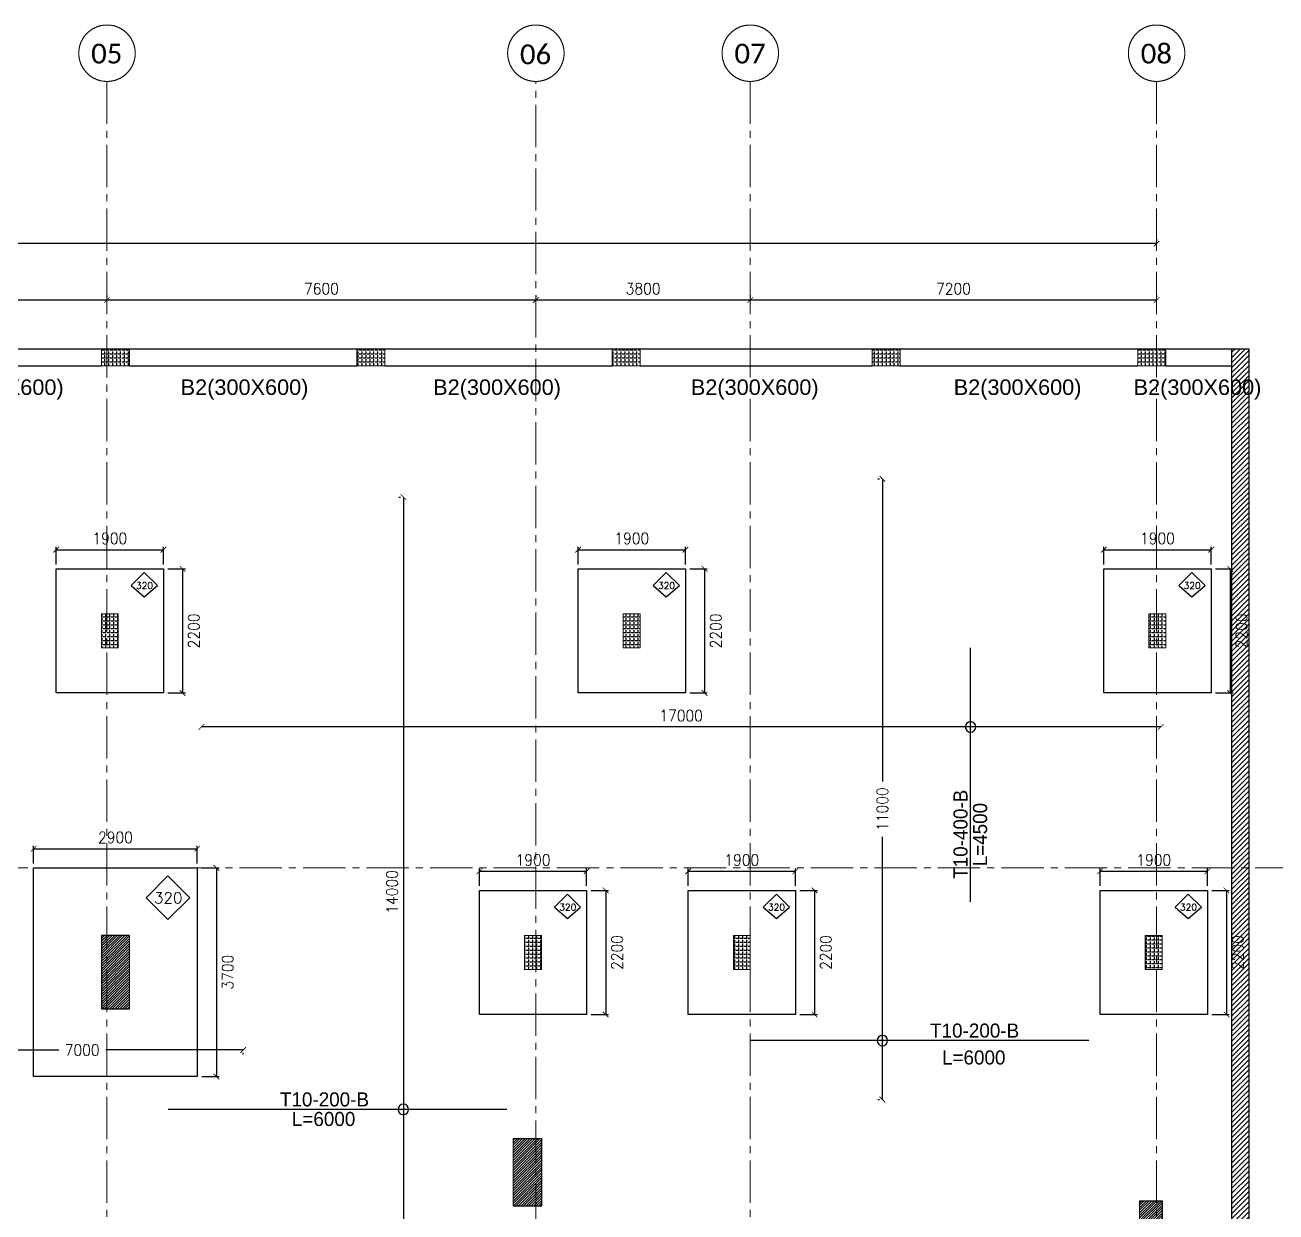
# Model space of a CAD drawing. Header units: millimetres. Extents: x -967280 to 3852, y 2833 to 1955156.
# Drawn here: x -614681 to -592513, y 507737 to 528777 of the extents above; entities that cross this region are included whole.
import ezdxf
from ezdxf.enums import TextEntityAlignment as Align

# ---------------------------------------------------------------- set-up
doc = ezdxf.new("R2010")
doc.units = ezdxf.units.MM
doc.header["$LTSCALE"] = 1000
doc.header["$PDMODE"] = 35
doc.header["$PDSIZE"] = 25
for name, pattern in [('$0$DASHED2', [0.375, 0.25, -0.125]), ('Columns_Structural070816$0$CENTER2', [1.125, 0.75, -0.125, 0.125, -0.125]), ('HRZN_Line-Ptrn-Sold', [9144001.0, 9144000.0, -1])]:
    doc.linetypes.add(name, pattern=pattern)
for name, color, linetype in [('_N-DIM 3', 7, 'Continuous'), ('B05-FIRST FLOOR PLAN$0$STR_ROOF RFT$0$S-SYMB', 30, 'Continuous'), ('R.C. footing', 4, 'Continuous'), ('S - BATH Hach', 1, 'Continuous'), ('S - col hach', 1, 'Continuous'), ('S -Beams', 2, 'Continuous'), ('S-TEXT', 2, 'Continuous'), ('SLAB', 210, 'Continuous')]:
    doc.layers.add(name, color=color, linetype=linetype)
for name, color, linetype, lineweight in [('A-AX-ATT-100', 7, 'HRZN_Line-Ptrn-Sold', 18), ('S - column', 6, 'Continuous', 60), ('ST-000-AXIS', 9, 'Columns_Structural070816$0$CENTER2', 9), ('ST-203-SLAB-TXT', 7, 'Continuous', 30), ('ST-RFT-BOT', 2, '$0$DASHED2', 30)]:
    doc.layers.add(name, color=color, linetype=linetype, lineweight=lineweight)
doc.styles.add('B05-FIRST FLOOR PLAN$0$T25-100', font='STENCIL.shx', dxfattribs={"height": 250})
doc.styles.add('Calibri_2', font='calibri.ttf', dxfattribs={"height": 300})
doc.styles.add('ROMANC', font='romanc.shx')
doc.styles.add('TUNELNO', font='romans.shx', dxfattribs={"width": 0.9})
doc.styles.add('XREF-ST-FRAMING 1ST FLOOR$0$STRECTURAL', font='arial.ttf')
doc.dimstyles.new('Copy(2) of DSEC', dxfattribs={"dimtxt": 200, "dimasz": 100, "dimexe": 50, "dimexo": 80, "dimgap": 100, "dimtad": 1, "dimdec": 0, "dimrnd": 5, "dimzin": 0, "dimdsep": 46, "dimtxsty": 'TUNELNO', "dimblk": 'ARCHTICK', "dimcen": 0.09, "dimclrd": 1, "dimclre": 1, "dimclrt": 3, "dimadec": 0, "dimazin": 0, "dimtfac": 0.78125, "dimtdec": 0, "dimtix": 1, "dimtmove": 2, "dimatfit": 3, "dimldrblk": 'ARCHTICK', "dimfxl": 1, "dimtolj": 1, "dimtzin": 0, "dimarcsym": 0})
pattern_1 = [(90, (-416898.87, -510539.72), (-69.85, 4e-15), [50.8, -19.05]), (180, (-416898.87, -510539.72), (-9e-15, -69.85), [50.8, -19.05])]
pattern_2 = [(45, (193250.144, -596912.31), (-22.4506403, 22.4506403), [])]
pattern_3 = [(90, (613578.686, -423037.37), (-69.85, 4e-15), [50.8, -19.05]), (180, (613578.686, -423037.37), (-9e-15, -69.85), [50.8, -19.05])]
pattern_4 = [(90, (613528.686, -423037.37), (-69.85, 4e-15), [50.8, -19.05]), (180, (613528.686, -423037.37), (-9e-15, -69.85), [50.8, -19.05])]

# ---------------------------------------------------------------- blocks, each defined once
blk = doc.blocks.new('_ArchTick')
at = {"color": 0, "linetype": 'ByBlock', "const_width": 0.15}
blk.add_lwpolyline([(-0.5, -0.5), (0.5, 0.5)], dxfattribs=at)
blk = doc.blocks.new('*D1041')
at = {"layer": '_N-DIM 3', "color": 1, "linetype": 'Continuous', "lineweight": -2, "ltscale": 30, "transparency": 16777216}
for p, q in [((-599568, 520731), (-599538, 520731)), ((-599488, 520731), (-599488, 515369)), ((-599488, 509731), (-599488, 514389)), ((-599568, 509731), (-599538, 509731))]:
    blk.add_line(p, q, dxfattribs=at)
at = {"layer": 'Defpoints', "color": 0, "linetype": 'Continuous', "ltscale": 30, "transparency": 16777216}
for p in [(-599488, 520731), (-599488, 509731), (-599488, 509731)]:
    blk.add_point(p, dxfattribs=at)
at = {"layer": '_N-DIM 3', "color": 1, "linetype": 'Continuous', "lineweight": -2, "ltscale": 30, "transparency": 16777216, "xscale": 100, "yscale": 100, "zscale": 100}
for p, rotation in [((-599488, 520731), 90), ((-599488, 509731), 270)]:
    blk.add_blockref('_ArchTick', p, dxfattribs=dict(at, rotation=rotation))
at = {"layer": '_N-DIM 3', "color": 3, "linetype": 'Continuous', "ltscale": 30, "transparency": 16777216, "insert": (-599488, 514879), "char_height": 200, "attachment_point": 5, "rotation": 90, "style": 'TUNELNO'}
blk.add_mtext('\\A1;11000', dxfattribs=at)
blk = doc.blocks.new('*D1043')
at = {"layer": '_N-DIM 3', "color": 1, "linetype": 'Continuous', "lineweight": -2, "ltscale": 30, "transparency": 16777216}
for p, q in [((-608057, 520410), (-608027, 520410)), ((-607977, 520410), (-607977, 506410)), ((-608057, 506410), (-608027, 506410))]:
    blk.add_line(p, q, dxfattribs=at)
at = {"layer": 'Defpoints', "color": 0, "linetype": 'Continuous', "ltscale": 30, "transparency": 16777216}
for p in [(-607977, 520410), (-607977, 506410), (-607977, 506410)]:
    blk.add_point(p, dxfattribs=at)
at = {"layer": '_N-DIM 3', "color": 1, "linetype": 'Continuous', "lineweight": -2, "ltscale": 30, "transparency": 16777216, "xscale": 100, "yscale": 100, "zscale": 100}
for p, rotation in [((-607977, 520410), 90), ((-607977, 506410), 270)]:
    blk.add_blockref('_ArchTick', p, dxfattribs=dict(at, rotation=rotation))
at = {"layer": '_N-DIM 3', "color": 3, "linetype": 'Continuous', "ltscale": 30, "transparency": 16777216, "insert": (-608177, 513410), "char_height": 200, "attachment_point": 5, "rotation": 90, "style": 'TUNELNO'}
blk.add_mtext('\\A1;14000', dxfattribs=at)
blk = doc.blocks.new('*D1050')
at = {"layer": '_N-DIM 3', "color": 1, "linetype": 'Continuous', "lineweight": -2, "ltscale": 30, "transparency": 16777216}
for p, q in [((-617816, 510609), (-614085, 510609)), ((-617816, 510529), (-617816, 510559)), ((-610815, 510609), (-613251, 510609)), ((-610815, 510529), (-610815, 510559))]:
    blk.add_line(p, q, dxfattribs=at)
at = {"layer": 'Defpoints', "color": 0, "linetype": 'Continuous', "ltscale": 30, "transparency": 16777216}
for p in [(-617816, 510609), (-610815, 510609), (-610815, 510609)]:
    blk.add_point(p, dxfattribs=at)
at = {"layer": '_N-DIM 3', "color": 1, "linetype": 'Continuous', "lineweight": -2, "ltscale": 30, "transparency": 16777216, "xscale": 100, "yscale": 100, "zscale": 100, "rotation": 180}
blk.add_blockref('_ArchTick', (-617816, 510609), dxfattribs=at)
at = {"layer": '_N-DIM 3', "color": 1, "linetype": 'Continuous', "lineweight": -2, "ltscale": 30, "transparency": 16777216, "xscale": 100, "yscale": 100, "zscale": 100}
blk.add_blockref('_ArchTick', (-610815, 510609), dxfattribs=at)
at = {"layer": '_N-DIM 3', "color": 3, "linetype": 'Continuous', "ltscale": 30, "transparency": 16777216, "insert": (-613668, 510609), "char_height": 200, "attachment_point": 5, "style": 'TUNELNO'}
blk.add_mtext('\\A1;7000', dxfattribs=at)
blk = doc.blocks.new('A$C46269fcd new')
at = {"layer": 'S - BATH Hach', "ltscale": 30, "transparency": 33554483}
h = blk.add_hatch(dxfattribs=at)
h.set_pattern_fill('ANSI31', color=1, scale=20)
h.set_pattern_definition([(45, (643184.17, -484711.8), (-44.9012806, 44.9012806), [])])
h.paths.add_polyline_path([(47835, 35800), (47835, -9200), (-6100, -9200), (-6100, 35800), (-5800, 35800), (-5800, -8900), (47535, -8900), (47535, 35800)])
at = {"layer": 'S - col hach', "true_color": 0xcd6928}
h = blk.add_hatch(dxfattribs=at)
h.set_pattern_fill('ANGLE', color=32, scale=10, angle=90)
h.set_pattern_definition(pattern_1)
h.paths.add_polyline_path([(27800, 31100), (27500, 31100), (27500, 30500), (27800, 30500)])
h = blk.add_hatch(dxfattribs=at)
h.set_pattern_fill('ANGLE', color=32, scale=10, angle=90)
h.set_pattern_definition(pattern_1)
h.paths.add_polyline_path([(37050, 31100), (36750, 31100), (36750, 30500), (37050, 30500)])
h = blk.add_hatch(dxfattribs=at)
h.set_pattern_fill('ANGLE', color=32, scale=10, angle=90)
h.set_pattern_definition(pattern_1)
h.paths.add_polyline_path([(46365, 31100), (46065, 31100), (46065, 30500), (46365, 30500)])
h = blk.add_hatch(dxfattribs=at)
h.set_pattern_fill('ANGLE', color=32, scale=10, angle=90)
h.set_pattern_definition([(90, (-416598.87, -510439.72), (-69.85, 4e-15), [50.8, -19.05]), (180, (-416598.87, -510439.72), (-9e-15, -69.85), [50.8, -19.05])])
h.paths.add_polyline_path([(35300, 25400), (35000, 25400), (35000, 24800), (35300, 24800)])
h = blk.add_hatch(dxfattribs=at)
h.set_pattern_fill('ANGLE', color=32, scale=10, angle=90)
h.set_pattern_definition([(90, (-416998.87, -510439.72), (-69.85, 4e-15), [50.8, -19.05]), (180, (-416998.87, -510439.72), (-9e-15, -69.85), [50.8, -19.05])])
h.paths.add_polyline_path([(39000, 25400), (38700, 25400), (38700, 24800), (39000, 24800)])
h = blk.add_hatch(dxfattribs=at)
h.set_pattern_fill('ANGLE', color=32, scale=10, angle=90)
h.set_pattern_definition([(90, (-416898.87, -510539.72), (-69.85, 4e-15), [50.8, -19.05]), (180, (-416898.87, -510539.72), (-9e-15, -69.85), [50.8, -19.05])])
h.paths.add_polyline_path([(46300, 25400), (46000, 25400), (46000, 24800), (46300, 24800)])
at = {"layer": 'R.C. footing'}
blk.add_line((47535, 35800), (47535, 35800), dxfattribs=at)
at = {"layer": 'R.C. footing', "color": 4, "ltscale": 30}
blk.add_lwpolyline([(47835, 35800), (47835, -9200), (-6100, -9200), (-6100, 35800), (-5800, 35800), (-5800, -8900), (47535, -8900), (47535, 35800)], close=True, dxfattribs=at)
at = {"layer": 'S - column', "lineweight": 15}
for points in [[(27800, 31100), (27500, 31100), (27500, 30500), (27800, 30500)], [(37050, 31100), (36750, 31100), (36750, 30500), (37050, 30500)], [(46365, 31100), (46065, 31100), (46065, 30500), (46365, 30500)], [(35300, 25400), (35000, 25400), (35000, 24800), (35300, 24800)], [(39000, 25400), (38700, 25400), (38700, 24800), (39000, 24800)], [(46300, 25400), (46000, 25400), (46000, 24800), (46300, 24800)]]:
    blk.add_lwpolyline(points, close=True, dxfattribs=at)
blk = doc.blocks.new('FROM FOUNDATION TO UPPER LOWER BASEMENT_COLUMNS(new2)')
at = {"layer": 'S - col hach'}
h = blk.add_hatch(dxfattribs=at)
h.set_pattern_fill('ANSI31', color=256, scale=10)
h.set_pattern_definition(pattern_2)
h.paths.add_polyline_path([(444899, 634540), (444899, 635840), (444399, 635840), (444399, 634540)])
h = blk.add_hatch(dxfattribs=at)
h.set_pattern_fill('ANSI31', color=256, scale=10)
h.set_pattern_definition([(45, (193250.144, -595212.31), (-22.4506403, 22.4506403), [])])
h.paths.add_polyline_path([(452199, 631040), (452199, 632240), (451699, 632240), (451699, 631040)])
h = blk.add_hatch(dxfattribs=at)
h.set_pattern_fill('ANSI31', color=256, scale=10)
h.set_pattern_definition(pattern_2)
h.paths.add_polyline_path([(463199, 630540), (463199, 631140), (462799, 631140), (462799, 630540), (462953, 630540)])
at = {"layer": 'S - column', "lineweight": 15}
for points in [[(444399, 634540), (444899, 634540), (444899, 635840), (444399, 635840)], [(452199, 632240), (451699, 632240), (451699, 631040), (452199, 631040)], [(462799, 630540), (463199, 630540), (463199, 631140), (462799, 631140)]]:
    blk.add_lwpolyline(points, close=True, dxfattribs=at)
at = {"layer": 'ST-RFT-BOT', "color": 7, "linetype": 'Continuous', "ltscale": 30}
for points in [[(444899, 635840), (444399, 635840), (444399, 634540), (444899, 634540)], [(451699, 632240), (452199, 632240), (452199, 631040), (451699, 631040)], [(462799, 631140), (463199, 631140), (463199, 630540), (462799, 630540)]]:
    blk.add_lwpolyline(points, dxfattribs=at)
blk = doc.blocks.new('str col s')
at = {"layer": 'S - col hach', "true_color": 0xcd6928}
h = blk.add_hatch(dxfattribs=at)
h.set_pattern_fill('ANGLE', color=32, scale=10, angle=90)
h.set_pattern_definition(pattern_4)
h.paths.add_polyline_path([(5275, -300), (5275, 0), (4775, 0), (4775, -300)])
h = blk.add_hatch(dxfattribs=at)
h.set_pattern_fill('ANGLE', color=32, scale=10, angle=90)
h.set_pattern_definition(pattern_3)
h.paths.add_polyline_path([(9300, 0), (9300, -300), (9800, -300), (9800, 0)])
h = blk.add_hatch(dxfattribs=at)
h.set_pattern_fill('ANGLE', color=32, scale=10, angle=90)
h.set_pattern_definition(pattern_4)
h.paths.add_polyline_path([(13908, 0), (13908, -300), (14408, -300), (14408, 0)])
h = blk.add_hatch(dxfattribs=at)
h.set_pattern_fill('ANGLE', color=32, scale=10, angle=90)
h.set_pattern_definition(pattern_3)
h.paths.add_polyline_path([(19115, -300), (19115, 0), (18615, 0), (18615, -300)])
h = blk.add_hatch(dxfattribs=at)
h.set_pattern_fill('ANGLE', color=32, scale=10, angle=90)
h.set_pattern_definition(pattern_3)
h.paths.add_polyline_path([(750, 0), (250, 0), (250, -300), (750, -300)])
at = {"layer": 'S - column', "lineweight": 15}
for points in [[(5275, 0), (4775, 0), (4775, -300), (5275, -300)], [(9800, 0), (9300, 0), (9300, -300), (9800, -300)], [(14408, 0), (13908, 0), (13908, -300), (14408, -300)], [(19115, 0), (18615, 0), (18615, -300), (19115, -300)], [(750, 0), (250, 0), (250, -300), (750, -300)]]:
    blk.add_lwpolyline(points, close=True, dxfattribs=at)
blk = doc.blocks.new('*D1426')
at = {"layer": '_N-DIM 3', "color": 1, "linetype": 'Continuous', "lineweight": -2, "ltscale": 30, "transparency": 16777216}
for p, q in [((-595629, 513517), (-595629, 513827)), ((-595629, 513777), (-593729, 513777)), ((-593729, 513517), (-593729, 513827))]:
    blk.add_line(p, q, dxfattribs=at)
at = {"layer": 'Defpoints', "color": 0, "linetype": 'Continuous', "ltscale": 30, "transparency": 16777216}
for p in [(-593729, 513777), (-595629, 513437), (-593729, 513437)]:
    blk.add_point(p, dxfattribs=at)
at = {"layer": '_N-DIM 3', "color": 1, "linetype": 'Continuous', "lineweight": -2, "ltscale": 30, "transparency": 16777216, "xscale": 100, "yscale": 100, "zscale": 100, "rotation": 180}
blk.add_blockref('_ArchTick', (-595629, 513777), dxfattribs=at)
at = {"layer": '_N-DIM 3', "color": 1, "linetype": 'Continuous', "lineweight": -2, "ltscale": 30, "transparency": 16777216, "xscale": 100, "yscale": 100, "zscale": 100}
blk.add_blockref('_ArchTick', (-593729, 513777), dxfattribs=at)
at = {"layer": '_N-DIM 3', "color": 3, "linetype": 'Continuous', "ltscale": 30, "transparency": 16777216, "insert": (-594679, 513977), "char_height": 200, "attachment_point": 5, "style": 'TUNELNO'}
blk.add_mtext('\\A1;1900', dxfattribs=at)
blk = doc.blocks.new('*D1427')
at = {"layer": '_N-DIM 3', "color": 1, "linetype": 'Continuous', "lineweight": -2, "ltscale": 30, "transparency": 16777216}
for p, q in [((-593649, 513437), (-593340, 513437)), ((-593390, 513437), (-593390, 511237)), ((-593649, 511237), (-593340, 511237))]:
    blk.add_line(p, q, dxfattribs=at)
at = {"layer": 'Defpoints', "color": 0, "linetype": 'Continuous', "ltscale": 30, "transparency": 16777216}
for p in [(-593729, 513437), (-593729, 511237), (-593390, 511237)]:
    blk.add_point(p, dxfattribs=at)
at = {"layer": '_N-DIM 3', "color": 1, "linetype": 'Continuous', "lineweight": -2, "ltscale": 30, "transparency": 16777216, "xscale": 100, "yscale": 100, "zscale": 100}
for p, rotation in [((-593390, 513437), 90), ((-593390, 511237), 270)]:
    blk.add_blockref('_ArchTick', p, dxfattribs=dict(at, rotation=rotation))
at = {"layer": '_N-DIM 3', "color": 3, "linetype": 'Continuous', "ltscale": 30, "transparency": 16777216, "insert": (-593190, 512337), "char_height": 200, "attachment_point": 5, "rotation": 90, "style": 'TUNELNO'}
blk.add_mtext('\\A1;2200', dxfattribs=at)
blk = doc.blocks.new('*D1428')
at = {"layer": '_N-DIM 3', "color": 1, "linetype": 'Continuous', "lineweight": -2, "ltscale": 30, "transparency": 16777216}
for p, q in [((-595563, 519217), (-595563, 519527)), ((-595563, 519477), (-593663, 519477)), ((-593663, 519217), (-593663, 519527))]:
    blk.add_line(p, q, dxfattribs=at)
at = {"layer": 'Defpoints', "color": 0, "linetype": 'Continuous', "ltscale": 30, "transparency": 16777216}
for p in [(-593663, 519477), (-595563, 519137), (-593663, 519137)]:
    blk.add_point(p, dxfattribs=at)
at = {"layer": '_N-DIM 3', "color": 1, "linetype": 'Continuous', "lineweight": -2, "ltscale": 30, "transparency": 16777216, "xscale": 100, "yscale": 100, "zscale": 100, "rotation": 180}
blk.add_blockref('_ArchTick', (-595563, 519477), dxfattribs=at)
at = {"layer": '_N-DIM 3', "color": 1, "linetype": 'Continuous', "lineweight": -2, "ltscale": 30, "transparency": 16777216, "xscale": 100, "yscale": 100, "zscale": 100}
blk.add_blockref('_ArchTick', (-593663, 519477), dxfattribs=at)
at = {"layer": '_N-DIM 3', "color": 3, "linetype": 'Continuous', "ltscale": 30, "transparency": 16777216, "insert": (-594613, 519677), "char_height": 200, "attachment_point": 5, "style": 'TUNELNO'}
blk.add_mtext('\\A1;1900', dxfattribs=at)
blk = doc.blocks.new('*D1429')
at = {"layer": '_N-DIM 3', "color": 1, "linetype": 'Continuous', "lineweight": -2, "ltscale": 30, "transparency": 16777216}
for p, q in [((-593583, 519137), (-593274, 519137)), ((-593324, 519137), (-593324, 516937)), ((-593583, 516937), (-593274, 516937))]:
    blk.add_line(p, q, dxfattribs=at)
at = {"layer": 'Defpoints', "color": 0, "linetype": 'Continuous', "ltscale": 30, "transparency": 16777216}
for p in [(-593663, 519137), (-593663, 516937), (-593324, 516937)]:
    blk.add_point(p, dxfattribs=at)
at = {"layer": '_N-DIM 3', "color": 1, "linetype": 'Continuous', "lineweight": -2, "ltscale": 30, "transparency": 16777216, "xscale": 100, "yscale": 100, "zscale": 100}
for p, rotation in [((-593324, 519137), 90), ((-593324, 516937), 270)]:
    blk.add_blockref('_ArchTick', p, dxfattribs=dict(at, rotation=rotation))
at = {"layer": '_N-DIM 3', "color": 3, "linetype": 'Continuous', "ltscale": 30, "transparency": 16777216, "insert": (-593124, 518037), "char_height": 200, "attachment_point": 5, "rotation": 90, "style": 'TUNELNO'}
blk.add_mtext('\\A1;2200', dxfattribs=at)
blk = doc.blocks.new('*D1430')
at = {"layer": '_N-DIM 3', "color": 1, "linetype": 'Continuous', "lineweight": -2, "ltscale": 30, "transparency": 16777216}
for p, q in [((-604879, 519217), (-604879, 519527)), ((-604879, 519477), (-602979, 519477)), ((-602979, 519217), (-602979, 519527))]:
    blk.add_line(p, q, dxfattribs=at)
at = {"layer": 'Defpoints', "color": 0, "linetype": 'Continuous', "ltscale": 30, "transparency": 16777216}
for p in [(-602979, 519477), (-604879, 519137), (-602979, 519137)]:
    blk.add_point(p, dxfattribs=at)
at = {"layer": '_N-DIM 3', "color": 1, "linetype": 'Continuous', "lineweight": -2, "ltscale": 30, "transparency": 16777216, "xscale": 100, "yscale": 100, "zscale": 100, "rotation": 180}
blk.add_blockref('_ArchTick', (-604879, 519477), dxfattribs=at)
at = {"layer": '_N-DIM 3', "color": 1, "linetype": 'Continuous', "lineweight": -2, "ltscale": 30, "transparency": 16777216, "xscale": 100, "yscale": 100, "zscale": 100}
blk.add_blockref('_ArchTick', (-602979, 519477), dxfattribs=at)
at = {"layer": '_N-DIM 3', "color": 3, "linetype": 'Continuous', "ltscale": 30, "transparency": 16777216, "insert": (-603929, 519677), "char_height": 200, "attachment_point": 5, "style": 'TUNELNO'}
blk.add_mtext('\\A1;1900', dxfattribs=at)
blk = doc.blocks.new('*D1431')
at = {"layer": '_N-DIM 3', "color": 1, "linetype": 'Continuous', "lineweight": -2, "ltscale": 30, "transparency": 16777216}
for p, q in [((-602899, 519137), (-602590, 519137)), ((-602640, 519137), (-602640, 516937)), ((-602899, 516937), (-602590, 516937))]:
    blk.add_line(p, q, dxfattribs=at)
at = {"layer": 'Defpoints', "color": 0, "linetype": 'Continuous', "ltscale": 30, "transparency": 16777216}
for p in [(-602979, 519137), (-602979, 516937), (-602640, 516937)]:
    blk.add_point(p, dxfattribs=at)
at = {"layer": '_N-DIM 3', "color": 1, "linetype": 'Continuous', "lineweight": -2, "ltscale": 30, "transparency": 16777216, "xscale": 100, "yscale": 100, "zscale": 100}
for p, rotation in [((-602640, 519137), 90), ((-602640, 516937), 270)]:
    blk.add_blockref('_ArchTick', p, dxfattribs=dict(at, rotation=rotation))
at = {"layer": '_N-DIM 3', "color": 3, "linetype": 'Continuous', "ltscale": 30, "transparency": 16777216, "insert": (-602440, 518037), "char_height": 200, "attachment_point": 5, "rotation": 90, "style": 'TUNELNO'}
blk.add_mtext('\\A1;2200', dxfattribs=at)
blk = doc.blocks.new('*D1432')
at = {"layer": '_N-DIM 3', "color": 1, "linetype": 'Continuous', "lineweight": -2, "ltscale": 30, "transparency": 16777216}
for p, q in [((-614129, 519217), (-614129, 519527)), ((-614129, 519477), (-612229, 519477)), ((-612229, 519217), (-612229, 519527))]:
    blk.add_line(p, q, dxfattribs=at)
at = {"layer": 'Defpoints', "color": 0, "linetype": 'Continuous', "ltscale": 30, "transparency": 16777216}
for p in [(-612229, 519477), (-614129, 519137), (-612229, 519137)]:
    blk.add_point(p, dxfattribs=at)
at = {"layer": '_N-DIM 3', "color": 1, "linetype": 'Continuous', "lineweight": -2, "ltscale": 30, "transparency": 16777216, "xscale": 100, "yscale": 100, "zscale": 100, "rotation": 180}
blk.add_blockref('_ArchTick', (-614129, 519477), dxfattribs=at)
at = {"layer": '_N-DIM 3', "color": 1, "linetype": 'Continuous', "lineweight": -2, "ltscale": 30, "transparency": 16777216, "xscale": 100, "yscale": 100, "zscale": 100}
blk.add_blockref('_ArchTick', (-612229, 519477), dxfattribs=at)
at = {"layer": '_N-DIM 3', "color": 3, "linetype": 'Continuous', "ltscale": 30, "transparency": 16777216, "insert": (-613179, 519677), "char_height": 200, "attachment_point": 5, "style": 'TUNELNO'}
blk.add_mtext('\\A1;1900', dxfattribs=at)
blk = doc.blocks.new('*D1433')
at = {"layer": '_N-DIM 3', "color": 1, "linetype": 'Continuous', "lineweight": -2, "ltscale": 30, "transparency": 16777216}
for p, q in [((-612149, 519137), (-611840, 519137)), ((-611890, 519137), (-611890, 516937)), ((-612149, 516937), (-611840, 516937))]:
    blk.add_line(p, q, dxfattribs=at)
at = {"layer": 'Defpoints', "color": 0, "linetype": 'Continuous', "ltscale": 30, "transparency": 16777216}
for p in [(-612229, 519137), (-612229, 516937), (-611890, 516937)]:
    blk.add_point(p, dxfattribs=at)
at = {"layer": '_N-DIM 3', "color": 1, "linetype": 'Continuous', "lineweight": -2, "ltscale": 30, "transparency": 16777216, "xscale": 100, "yscale": 100, "zscale": 100}
for p, rotation in [((-611890, 519137), 90), ((-611890, 516937), 270)]:
    blk.add_blockref('_ArchTick', p, dxfattribs=dict(at, rotation=rotation))
at = {"layer": '_N-DIM 3', "color": 3, "linetype": 'Continuous', "ltscale": 30, "transparency": 16777216, "insert": (-611690, 518037), "char_height": 200, "attachment_point": 5, "rotation": 90, "style": 'TUNELNO'}
blk.add_mtext('\\A1;2200', dxfattribs=at)
blk = doc.blocks.new('*D1444')
at = {"layer": '_N-DIM 3', "color": 1, "linetype": 'Continuous', "lineweight": -2, "ltscale": 30, "transparency": 16777216}
for p, q in [((-602929, 513517), (-602929, 513827)), ((-602929, 513777), (-601029, 513777)), ((-601029, 513517), (-601029, 513827))]:
    blk.add_line(p, q, dxfattribs=at)
at = {"layer": 'Defpoints', "color": 0, "linetype": 'Continuous', "ltscale": 30, "transparency": 16777216}
for p in [(-601029, 513777), (-602929, 513437), (-601029, 513437)]:
    blk.add_point(p, dxfattribs=at)
at = {"layer": '_N-DIM 3', "color": 1, "linetype": 'Continuous', "lineweight": -2, "ltscale": 30, "transparency": 16777216, "xscale": 100, "yscale": 100, "zscale": 100, "rotation": 180}
blk.add_blockref('_ArchTick', (-602929, 513777), dxfattribs=at)
at = {"layer": '_N-DIM 3', "color": 1, "linetype": 'Continuous', "lineweight": -2, "ltscale": 30, "transparency": 16777216, "xscale": 100, "yscale": 100, "zscale": 100}
blk.add_blockref('_ArchTick', (-601029, 513777), dxfattribs=at)
at = {"layer": '_N-DIM 3', "color": 3, "linetype": 'Continuous', "ltscale": 30, "transparency": 16777216, "insert": (-601979, 513977), "char_height": 200, "attachment_point": 5, "style": 'TUNELNO'}
blk.add_mtext('\\A1;1900', dxfattribs=at)
blk = doc.blocks.new('*D1445')
at = {"layer": '_N-DIM 3', "color": 1, "linetype": 'Continuous', "lineweight": -2, "ltscale": 30, "transparency": 16777216}
for p, q in [((-600949, 513437), (-600640, 513437)), ((-600690, 513437), (-600690, 511237)), ((-600949, 511237), (-600640, 511237))]:
    blk.add_line(p, q, dxfattribs=at)
at = {"layer": 'Defpoints', "color": 0, "linetype": 'Continuous', "ltscale": 30, "transparency": 16777216}
for p in [(-601029, 513437), (-601029, 511237), (-600690, 511237)]:
    blk.add_point(p, dxfattribs=at)
at = {"layer": '_N-DIM 3', "color": 1, "linetype": 'Continuous', "lineweight": -2, "ltscale": 30, "transparency": 16777216, "xscale": 100, "yscale": 100, "zscale": 100}
for p, rotation in [((-600690, 513437), 90), ((-600690, 511237), 270)]:
    blk.add_blockref('_ArchTick', p, dxfattribs=dict(at, rotation=rotation))
at = {"layer": '_N-DIM 3', "color": 3, "linetype": 'Continuous', "ltscale": 30, "transparency": 16777216, "insert": (-600490, 512337), "char_height": 200, "attachment_point": 5, "rotation": 90, "style": 'TUNELNO'}
blk.add_mtext('\\A1;2200', dxfattribs=at)
blk = doc.blocks.new('*D1446')
at = {"layer": '_N-DIM 3', "color": 1, "linetype": 'Continuous', "lineweight": -2, "ltscale": 30, "transparency": 16777216}
for p, q in [((-606629, 513517), (-606629, 513827)), ((-606629, 513777), (-604729, 513777)), ((-604729, 513517), (-604729, 513827))]:
    blk.add_line(p, q, dxfattribs=at)
at = {"layer": 'Defpoints', "color": 0, "linetype": 'Continuous', "ltscale": 30, "transparency": 16777216}
for p in [(-604729, 513777), (-606629, 513437), (-604729, 513437)]:
    blk.add_point(p, dxfattribs=at)
at = {"layer": '_N-DIM 3', "color": 1, "linetype": 'Continuous', "lineweight": -2, "ltscale": 30, "transparency": 16777216, "xscale": 100, "yscale": 100, "zscale": 100, "rotation": 180}
blk.add_blockref('_ArchTick', (-606629, 513777), dxfattribs=at)
at = {"layer": '_N-DIM 3', "color": 1, "linetype": 'Continuous', "lineweight": -2, "ltscale": 30, "transparency": 16777216, "xscale": 100, "yscale": 100, "zscale": 100}
blk.add_blockref('_ArchTick', (-604729, 513777), dxfattribs=at)
at = {"layer": '_N-DIM 3', "color": 3, "linetype": 'Continuous', "ltscale": 30, "transparency": 16777216, "insert": (-605679, 513977), "char_height": 200, "attachment_point": 5, "style": 'TUNELNO'}
blk.add_mtext('\\A1;1900', dxfattribs=at)
blk = doc.blocks.new('*D1447')
at = {"layer": '_N-DIM 3', "color": 1, "linetype": 'Continuous', "lineweight": -2, "ltscale": 30, "transparency": 16777216}
for p, q in [((-604649, 513437), (-604340, 513437)), ((-604390, 513437), (-604390, 511237)), ((-604649, 511237), (-604340, 511237))]:
    blk.add_line(p, q, dxfattribs=at)
at = {"layer": 'Defpoints', "color": 0, "linetype": 'Continuous', "ltscale": 30, "transparency": 16777216}
for p in [(-604729, 513437), (-604729, 511237), (-604390, 511237)]:
    blk.add_point(p, dxfattribs=at)
at = {"layer": '_N-DIM 3', "color": 1, "linetype": 'Continuous', "lineweight": -2, "ltscale": 30, "transparency": 16777216, "xscale": 100, "yscale": 100, "zscale": 100}
for p, rotation in [((-604390, 513437), 90), ((-604390, 511237), 270)]:
    blk.add_blockref('_ArchTick', p, dxfattribs=dict(at, rotation=rotation))
at = {"layer": '_N-DIM 3', "color": 3, "linetype": 'Continuous', "ltscale": 30, "transparency": 16777216, "insert": (-604190, 512337), "char_height": 200, "attachment_point": 5, "rotation": 90, "style": 'TUNELNO'}
blk.add_mtext('\\A1;2200', dxfattribs=at)
blk = doc.blocks.new('*D1454')
at = {"layer": '_N-DIM 3', "color": 1, "linetype": 'Continuous', "lineweight": -2, "ltscale": 30, "transparency": 16777216}
for p, q in [((-614529, 513917), (-614529, 514227)), ((-614529, 514177), (-611629, 514177)), ((-611629, 513917), (-611629, 514227))]:
    blk.add_line(p, q, dxfattribs=at)
at = {"layer": 'Defpoints', "color": 0, "linetype": 'Continuous', "ltscale": 30, "transparency": 16777216}
for p in [(-611629, 514177), (-614529, 513837), (-611629, 513837)]:
    blk.add_point(p, dxfattribs=at)
at = {"layer": '_N-DIM 3', "color": 1, "linetype": 'Continuous', "lineweight": -2, "ltscale": 30, "transparency": 16777216, "xscale": 100, "yscale": 100, "zscale": 100, "rotation": 180}
blk.add_blockref('_ArchTick', (-614529, 514177), dxfattribs=at)
at = {"layer": '_N-DIM 3', "color": 1, "linetype": 'Continuous', "lineweight": -2, "ltscale": 30, "transparency": 16777216, "xscale": 100, "yscale": 100, "zscale": 100}
blk.add_blockref('_ArchTick', (-611629, 514177), dxfattribs=at)
at = {"layer": '_N-DIM 3', "color": 3, "linetype": 'Continuous', "ltscale": 30, "transparency": 16777216, "insert": (-613079, 514377), "char_height": 200, "attachment_point": 5, "style": 'TUNELNO'}
blk.add_mtext('\\A1;2900', dxfattribs=at)
blk = doc.blocks.new('*D1455')
at = {"layer": '_N-DIM 3', "color": 1, "linetype": 'Continuous', "lineweight": -2, "ltscale": 30, "transparency": 16777216}
for p, q in [((-611549, 513837), (-611240, 513837)), ((-611290, 513837), (-611290, 510137)), ((-611549, 510137), (-611240, 510137))]:
    blk.add_line(p, q, dxfattribs=at)
at = {"layer": 'Defpoints', "color": 0, "linetype": 'Continuous', "ltscale": 30, "transparency": 16777216}
for p in [(-611629, 513837), (-611629, 510137), (-611290, 510137)]:
    blk.add_point(p, dxfattribs=at)
at = {"layer": '_N-DIM 3', "color": 1, "linetype": 'Continuous', "lineweight": -2, "ltscale": 30, "transparency": 16777216, "xscale": 100, "yscale": 100, "zscale": 100}
for p, rotation in [((-611290, 513837), 90), ((-611290, 510137), 270)]:
    blk.add_blockref('_ArchTick', p, dxfattribs=dict(at, rotation=rotation))
at = {"layer": '_N-DIM 3', "color": 3, "linetype": 'Continuous', "ltscale": 30, "transparency": 16777216, "insert": (-611090, 511987), "char_height": 200, "attachment_point": 5, "rotation": 90, "style": 'TUNELNO'}
blk.add_mtext('\\A1;3700', dxfattribs=at)
blk = doc.blocks.new('*D1129')
at = {"layer": '_N-DIM 3', "color": 1, "linetype": 'Continuous', "lineweight": -2, "ltscale": 30, "transparency": 16777216}
for p, q in [((-594554, 516336), (-611554, 516336)), ((-611554, 516285), (-611554, 516286)), ((-594554, 516285), (-594554, 516286))]:
    blk.add_line(p, q, dxfattribs=at)
at = {"layer": 'Defpoints', "color": 0, "linetype": 'Continuous', "ltscale": 30, "transparency": 16777216}
for p in [(-611554, 516365), (-611554, 516336), (-594554, 516365)]:
    blk.add_point(p, dxfattribs=at)
at = {"layer": '_N-DIM 3', "color": 1, "linetype": 'Continuous', "lineweight": -2, "ltscale": 30, "transparency": 16777216, "xscale": 100, "yscale": 100, "zscale": 100, "rotation": 180}
blk.add_blockref('_ArchTick', (-611554, 516336), dxfattribs=at)
at = {"layer": '_N-DIM 3', "color": 1, "linetype": 'Continuous', "lineweight": -2, "ltscale": 30, "transparency": 16777216, "xscale": 100, "yscale": 100, "zscale": 100}
blk.add_blockref('_ArchTick', (-594554, 516336), dxfattribs=at)
at = {"layer": '_N-DIM 3', "color": 3, "linetype": 'Continuous', "ltscale": 30, "transparency": 16777216, "insert": (-603054, 516536), "char_height": 200, "attachment_point": 5, "style": 'TUNELNO'}
blk.add_mtext('\\A1;17000', dxfattribs=at)
blk = doc.blocks.new('Grid - HRZN_G-Datm-Grid-Head-1554275-FIRST FLOOR FFL_1_')
at = {"layer": 'A-AX-ATT-100'}
blk.add_circle((0, 0), 5, dxfattribs=at)
blk = doc.blocks.new('*D1489')
at = {"layer": '_N-DIM 3', "color": 1, "linetype": 'Continuous', "lineweight": -2, "ltscale": 30, "transparency": 16777216}
for p, q in [((555899, 747185), (555899, 747155)), ((563099, 747105), (555899, 747105)), ((563099, 747185), (563099, 747155))]:
    blk.add_line(p, q, dxfattribs=at)
at = {"layer": 'Defpoints', "color": 0, "linetype": 'Continuous', "ltscale": 30, "transparency": 16777216}
for p in [(555899, 747105), (555899, 747105), (563099, 747105)]:
    blk.add_point(p, dxfattribs=at)
at = {"layer": '_N-DIM 3', "color": 1, "linetype": 'Continuous', "lineweight": -2, "ltscale": 30, "transparency": 16777216, "xscale": 100, "yscale": 100, "zscale": 100, "rotation": 180}
blk.add_blockref('_ArchTick', (555899, 747105), dxfattribs=at)
at = {"layer": '_N-DIM 3', "color": 1, "linetype": 'Continuous', "lineweight": -2, "ltscale": 30, "transparency": 16777216, "xscale": 100, "yscale": 100, "zscale": 100}
blk.add_blockref('_ArchTick', (563099, 747105), dxfattribs=at)
at = {"layer": '_N-DIM 3', "color": 3, "linetype": 'Continuous', "ltscale": 30, "transparency": 16777216, "insert": (559499, 747305), "char_height": 200, "attachment_point": 5, "style": 'TUNELNO'}
blk.add_mtext('\\A1;7200', dxfattribs=at)
blk = doc.blocks.new('*D1490')
at = {"layer": '_N-DIM 3', "color": 1, "linetype": 'Continuous', "lineweight": -2, "ltscale": 30, "transparency": 16777216}
for p, q in [((552099, 747185), (552099, 747155)), ((555899, 747105), (552099, 747105)), ((555899, 747185), (555899, 747155))]:
    blk.add_line(p, q, dxfattribs=at)
at = {"layer": 'Defpoints', "color": 0, "linetype": 'Continuous', "ltscale": 30, "transparency": 16777216}
for p in [(552099, 747105), (552099, 747105), (555899, 747105)]:
    blk.add_point(p, dxfattribs=at)
at = {"layer": '_N-DIM 3', "color": 1, "linetype": 'Continuous', "lineweight": -2, "ltscale": 30, "transparency": 16777216, "xscale": 100, "yscale": 100, "zscale": 100, "rotation": 180}
blk.add_blockref('_ArchTick', (552099, 747105), dxfattribs=at)
at = {"layer": '_N-DIM 3', "color": 1, "linetype": 'Continuous', "lineweight": -2, "ltscale": 30, "transparency": 16777216, "xscale": 100, "yscale": 100, "zscale": 100}
blk.add_blockref('_ArchTick', (555899, 747105), dxfattribs=at)
at = {"layer": '_N-DIM 3', "color": 3, "linetype": 'Continuous', "ltscale": 30, "transparency": 16777216, "insert": (553999, 747305), "char_height": 200, "attachment_point": 5, "style": 'TUNELNO'}
blk.add_mtext('\\A1;3800', dxfattribs=at)
blk = doc.blocks.new('*D1491')
at = {"layer": '_N-DIM 3', "color": 1, "linetype": 'Continuous', "lineweight": -2, "ltscale": 30, "transparency": 16777216}
for p, q in [((544499, 747185), (544499, 747155)), ((552099, 747105), (544499, 747105)), ((552099, 747185), (552099, 747155))]:
    blk.add_line(p, q, dxfattribs=at)
at = {"layer": 'Defpoints', "color": 0, "linetype": 'Continuous', "ltscale": 30, "transparency": 16777216}
for p in [(544499, 747105), (544499, 747105), (552099, 747105)]:
    blk.add_point(p, dxfattribs=at)
at = {"layer": '_N-DIM 3', "color": 1, "linetype": 'Continuous', "lineweight": -2, "ltscale": 30, "transparency": 16777216, "xscale": 100, "yscale": 100, "zscale": 100, "rotation": 180}
blk.add_blockref('_ArchTick', (544499, 747105), dxfattribs=at)
at = {"layer": '_N-DIM 3', "color": 1, "linetype": 'Continuous', "lineweight": -2, "ltscale": 30, "transparency": 16777216, "xscale": 100, "yscale": 100, "zscale": 100}
blk.add_blockref('_ArchTick', (552099, 747105), dxfattribs=at)
at = {"layer": '_N-DIM 3', "color": 3, "linetype": 'Continuous', "ltscale": 30, "transparency": 16777216, "insert": (548299, 747305), "char_height": 200, "attachment_point": 5, "style": 'TUNELNO'}
blk.add_mtext('\\A1;7600', dxfattribs=at)
blk = doc.blocks.new('*D1492')
at = {"layer": '_N-DIM 3', "color": 1, "linetype": 'Continuous', "lineweight": -2, "ltscale": 30, "transparency": 16777216}
for p, q in [((536899, 747185), (536899, 747155)), ((544499, 747105), (536899, 747105)), ((544499, 747185), (544499, 747155))]:
    blk.add_line(p, q, dxfattribs=at)
at = {"layer": 'Defpoints', "color": 0, "linetype": 'Continuous', "ltscale": 30, "transparency": 16777216}
for p in [(536899, 747105), (536899, 747105), (544499, 747105)]:
    blk.add_point(p, dxfattribs=at)
at = {"layer": '_N-DIM 3', "color": 1, "linetype": 'Continuous', "lineweight": -2, "ltscale": 30, "transparency": 16777216, "xscale": 100, "yscale": 100, "zscale": 100, "rotation": 180}
blk.add_blockref('_ArchTick', (536899, 747105), dxfattribs=at)
at = {"layer": '_N-DIM 3', "color": 1, "linetype": 'Continuous', "lineweight": -2, "ltscale": 30, "transparency": 16777216, "xscale": 100, "yscale": 100, "zscale": 100}
blk.add_blockref('_ArchTick', (544499, 747105), dxfattribs=at)
at = {"layer": '_N-DIM 3', "color": 3, "linetype": 'Continuous', "ltscale": 30, "transparency": 16777216, "insert": (540699, 747305), "char_height": 200, "attachment_point": 5, "style": 'TUNELNO'}
blk.add_mtext('\\A1;7600', dxfattribs=at)
blk = doc.blocks.new('*D1496')
at = {"layer": '_N-DIM 3', "color": 1, "linetype": 'Continuous', "lineweight": -2, "ltscale": 30, "transparency": 16777216}
for p, q in [((516899, 748185), (516899, 748155)), ((563099, 748185), (563099, 748155)), ((563099, 748105), (516899, 748105))]:
    blk.add_line(p, q, dxfattribs=at)
at = {"layer": 'Defpoints', "color": 0, "linetype": 'Continuous', "ltscale": 30, "transparency": 16777216}
for p in [(516899, 748105), (516899, 748105), (563099, 748105)]:
    blk.add_point(p, dxfattribs=at)
at = {"layer": '_N-DIM 3', "color": 1, "linetype": 'Continuous', "lineweight": -2, "ltscale": 30, "transparency": 16777216, "xscale": 100, "yscale": 100, "zscale": 100, "rotation": 180}
blk.add_blockref('_ArchTick', (516899, 748105), dxfattribs=at)
at = {"layer": '_N-DIM 3', "color": 1, "linetype": 'Continuous', "lineweight": -2, "ltscale": 30, "transparency": 16777216, "xscale": 100, "yscale": 100, "zscale": 100}
blk.add_blockref('_ArchTick', (563099, 748105), dxfattribs=at)
at = {"layer": '_N-DIM 3', "color": 3, "linetype": 'Continuous', "ltscale": 30, "transparency": 16777216, "insert": (539999, 748305), "char_height": 200, "attachment_point": 5, "style": 'TUNELNO'}
blk.add_mtext('\\A1;46200', dxfattribs=at)
blk = doc.blocks.new('AXES-00')
at = {"layer": 'ST-000-AXIS'}
for p, q in [((544498.9, 750979.6), (544498.9, 695813.8)), ((552098.9, 695813.8), (552098.9, 750979.6)), ((555898.9, 750979.6), (555898.9, 695813.8)), ((563098.9, 750979.6), (563098.9, 695813.8)), ((575723.2, 737039.7), (505674.3, 737039.7))]:
    blk.add_line(p, q, dxfattribs=at)
at = {"layer": 'A-AX-ATT-100', "xscale": 99.99999999999993, "yscale": 99.99999999999993, "zscale": 99.99999999999993, "rotation": 180}
for p in [(544498.9, 751479.6), (555898.9, 751479.6), (563098.9, 751479.6)]:
    blk.add_blockref('Grid - HRZN_G-Datm-Grid-Head-1554275-FIRST FLOOR FFL_1_', p, dxfattribs=at)
at = {"layer": 'A-AX-ATT-100', "xscale": 99.99999999999993, "yscale": 99.99999999999993, "zscale": 99.99999999999993}
blk.add_blockref('Grid - HRZN_G-Datm-Grid-Head-1554275-FIRST FLOOR FFL_1_', (552098.9, 751479.6), dxfattribs=at)
at = {"layer": 'A-AX-ATT-100', "linetype": 'Continuous', "lineweight": 13, "char_height": 350, "width": 673.417, "attachment_point": 1, "style": 'Calibri_2'}
for s, insert in [('05', (544218, 751647.5)), ('06', (551817.7, 751634.5)), ('07', (555618, 751647.5)), ('08', (562818, 751647.5))]:
    blk.add_mtext(s, dxfattribs=dict(at, insert=insert))
at = {"layer": '_N-DIM 3', "color": 3, "linetype": 'Continuous', "ltscale": 30}
for base, p1, p2, picture, middle in [((516898.9, 748104.7), (563098.9, 748104.7), (516898.9, 748104.7), '*D1496', (539998.9, 748304.7)), ((536898.9, 747104.7), (544498.9, 747104.7), (536898.9, 747104.7), '*D1492', (540698.9, 747304.7)), ((544498.9, 747104.7), (552098.9, 747104.7), (544498.9, 747104.7), '*D1491', (548298.9, 747304.7)), ((552098.9, 747104.7), (555898.9, 747104.7), (552098.9, 747104.7), '*D1490', (553998.9, 747304.7)), ((555898.9, 747104.7), (563098.9, 747104.7), (555898.9, 747104.7), '*D1489', (559498.9, 747304.7))]:
    dim = blk.add_linear_dim(base=base, p1=p1, p2=p2, dimstyle='Copy(2) of DSEC', dxfattribs=at)
    dim.commit()
    dim.dimension.update_dxf_attribs({"geometry": picture, "text_midpoint": middle})

msp = doc.modelspace()

# ---------------------------------------------------------------- linework, layer by layer
at = {"layer": 'B05-FIRST FLOOR PLAN$0$STR_ROOF RFT$0$S-SYMB', "extrusion": (0, 0, -1)}
for centre in [(597926.2, 516336), (599487.6, 510775), (607977.4, 509554.9)]:
    msp.add_circle(centre, 92.8, dxfattribs=at)
at = {"layer": 'S -Beams', "ltscale": 30}
for p, q in [((-616928.7, 523037.4), (-613328.7, 523037.4)), ((-612828.7, 523037.4), (-608803.7, 523037.4)), ((-608303.7, 523037.4), (-604278.7, 523037.4)), ((-603778.7, 523037.4), (-599671, 523037.4)), ((-599171, 523037.4), (-594963.4, 523037.4)), ((-594463.4, 523037.4), (-593293.7, 523037.4)), ((-616928.7, 522737.4), (-613328.7, 522737.4)), ((-612828.7, 522737.4), (-608803.7, 522737.4)), ((-608303.7, 522737.4), (-604278.7, 522737.4)), ((-603778.7, 522737.4), (-599671, 522737.4)), ((-599171, 522737.4), (-594963.4, 522737.4)), ((-594463.4, 522737.4), (-593293.7, 522737.4))]:
    msp.add_line(p, q, dxfattribs=at)
at = {"layer": 'S-TEXT', "color": 7, "true_color": 0xffffff}
for points in [[(-612567.2, 518638.9), (-612334.9, 518841.2), (-612567.2, 519073.5), (-612799.4, 518841.2)], [(-603317.2, 518638.9), (-603084.9, 518841.2), (-603317.2, 519073.5), (-603549.4, 518841.2)], [(-594001.9, 518638.9), (-593769.6, 518841.2), (-594001.9, 519073.5), (-594234.2, 518841.2)], [(-612149, 512919.6), (-611761.8, 513306.8), (-612149, 513693.9), (-612536.1, 513306.8)], [(-605067.2, 512938.9), (-604834.9, 513141.2), (-605067.2, 513373.5), (-605299.5, 513141.2)], [(-601367.2, 512938.9), (-601134.9, 513141.2), (-601367.2, 513373.5), (-601599.4, 513141.2)], [(-594067.2, 512938.9), (-593834.9, 513141.2), (-594067.2, 513373.5), (-594299.5, 513141.2)]]:
    msp.add_lwpolyline(points, close=True, dxfattribs=at)
at = {"layer": 'SLAB', "color": 2, "linetype": 'Continuous', "ltscale": 30}
for points in [[(-614128.7, 519137.4), (-612228.7, 519137.4), (-612228.7, 516937.4), (-614128.7, 516937.4)], [(-604878.7, 519137.4), (-602978.7, 519137.4), (-602978.7, 516937.4), (-604878.7, 516937.4)], [(-595563.4, 519137.4), (-593663.4, 519137.4), (-593663.4, 516937.4), (-595563.4, 516937.4)], [(-614528.7, 513837.4), (-611628.8, 513837.4), (-611628.8, 510137.4), (-614528.7, 510137.4)], [(-606628.7, 513437.4), (-604728.7, 513437.4), (-604728.7, 511237.4), (-606628.7, 511237.4)], [(-602928.7, 513437.4), (-601028.7, 513437.4), (-601028.7, 511237.4), (-602928.7, 511237.4)], [(-595628.7, 513437.4), (-593728.7, 513437.4), (-593728.7, 511237.4), (-595628.7, 511237.4)]]:
    msp.add_lwpolyline(points, close=True, dxfattribs=at)
at = {"layer": 'ST-RFT-BOT', "ltscale": 30}
for p, q in [((-597926.2, 513237.4), (-597926.2, 517737.4)), ((-595828.7, 510775), (-601828.7, 510775)), ((-606142.1, 509554.9), (-612142.1, 509554.9))]:
    msp.add_line(p, q, dxfattribs=at)

# ---------------------------------------------------------------- block references
at = {"layer": 'S - column', "color": 7, "true_color": 0xffffff}
msp.add_blockref('A$C46269fcd new', (-640828.7, 487237.4), dxfattribs=at)
at = {"layer": 'S - column'}
msp.add_blockref('FROM FOUNDATION TO UPPER LOWER BASEMENT_COLUMNS(new2)', (-1057727.6, -123202.4), dxfattribs=at)
at = {"layer": 'S -Beams'}
msp.add_blockref('AXES-00', (-1157727.6, -223202.4), dxfattribs=at)
at = {"layer": 'ST-RFT-BOT', "color": 1, "linetype": 'Continuous'}
msp.add_blockref('str col s', (-613578.7, 523037.4), dxfattribs=at)

# ---------------------------------------------------------------- texts
at = {"layer": 'S-TEXT', "color": 3, "attachment_point": 1, "style": 'ROMANC'}
for width, gutter_width, insert, char_height in [(355714.721, 588, (-612715, 518898.8), 117.6), (355714.721, 588, (-603465, 518898.8), 117.6), (355714.721, 588, (-594149.7, 518898.8), 117.6), (592857.868, 980, (-612395.4, 513402.8), 196), (355714.721, 588, (-605215, 513198.8), 117.6), (355714.721, 588, (-601515, 513198.8), 117.6), (355714.721, 588, (-594215, 513198.8), 117.6)]:
    msp.add_mtext_dynamic_manual_height_columns('320', width=width, gutter_width=gutter_width, heights=[0], dxfattribs=dict(at, insert=insert, char_height=char_height))
at = {"layer": 'ST-203-SLAB-TXT', "style": 'XREF-ST-FRAMING 1ST FLOOR$0$STRECTURAL'}
for p in [(-615128.7, 522357.6), (-610791.2, 522357.6), (-606316.2, 522357.6), (-601749.9, 522357.6), (-597092.2, 522357.6), (-593903.8, 522357.6)]:
    msp.add_text('B2(300X600)', height=275, dxfattribs=at).set_placement(p, align=Align.MIDDLE_CENTER)
at = {"layer": 'ST-203-SLAB-TXT', "style": 'B05-FIRST FLOOR PLAN$0$T25-100'}
for s, p in [('T10-400-B', (-597978.9, 513642.7)), ('L=4500', (-597632.6, 513863.9))]:
    msp.add_text(s, height=250, rotation=90, dxfattribs=at).set_placement(p)
for s, p in [('T10-200-B', (-598643, 510827.8)), ('L=6000', (-598431.6, 510351.2)), ('T10-200-B', (-610164.3, 509607.7)), ('L=6000', (-609953, 509261.4))]:
    msp.add_text(s, height=250, dxfattribs=at).set_placement(p)

# ---------------------------------------------------------------- dimensions: what is measured, and where the dimension line sits
at = {"layer": '_N-DIM 3', "color": 6, "linetype": 'Continuous', "ltscale": 30}
for base, p1, p2, angle, picture, middle, dimtype in [((-599487.6, 509730.9), (-599487.6, 520730.9), (-599487.6, 509730.9), 90, '*D1041', (-599487.6, 514879.2), 160), ((-611889.5, 516937.4), (-612228.7, 519137.4), (-612228.7, 516937.4), 90, '*D1433', (-611689.5, 518037.4), 160), ((-602639.5, 516937.4), (-602978.7, 519137.4), (-602978.7, 516937.4), 90, '*D1431', (-602439.5, 518037.4), 160), ((-593324.3, 516937.4), (-593663.4, 519137.4), (-593663.4, 516937.4), 90, '*D1429', (-593124.3, 518037.4), 160), ((-611289.6, 510137.4), (-611628.8, 513837.4), (-611628.8, 510137.4), 90, '*D1455', (-611089.6, 511987.4), 160), ((-604389.6, 511237.4), (-604728.7, 513437.4), (-604728.7, 511237.4), 90, '*D1447', (-604189.6, 512337.4), 160), ((-600689.5, 511237.4), (-601028.7, 513437.4), (-601028.7, 511237.4), 90, '*D1445', (-600489.5, 512337.4), 160), ((-593389.6, 511237.4), (-593728.7, 513437.4), (-593728.7, 511237.4), 90, '*D1427', (-593189.6, 512337.4), 160), ((-610814.5, 510609.2), (-617816.5, 510609.3), (-610814.5, 510609.3), 0, '*D1050', (-613667.8, 510609.2), 161)]:
    dim = msp.add_linear_dim(base=base, p1=p1, p2=p2, angle=angle, dimstyle='Copy(2) of DSEC', dxfattribs=at)
    dim.commit()
    dim.dimension.update_dxf_attribs({"geometry": picture, "text_midpoint": middle, "dimtype": dimtype})
dim = msp.add_linear_dim(base=(-607977.4, 506410), p1=(-607977.4, 520410), p2=(-607977.4, 506410), angle=90, dimstyle='Copy(2) of DSEC', dxfattribs=at)
dim.commit()
dim.dimension.update_dxf_attribs({"geometry": '*D1043', "text_midpoint": (-608177.4, 513410)})
for base, p1, p2, picture, middle in [((-612228.7, 519476.5), (-614128.7, 519137.4), (-612228.7, 519137.4), '*D1432', (-613178.7, 519676.5)), ((-602978.7, 519476.5), (-604878.7, 519137.4), (-602978.7, 519137.4), '*D1430', (-603928.7, 519676.5)), ((-593663.4, 519476.5), (-595563.4, 519137.4), (-593663.4, 519137.4), '*D1428', (-594613.4, 519676.5)), ((-611553.7, 516336), (-594553.7, 516365.3), (-611553.7, 516365.3), '*D1129', (-603053.7, 516536)), ((-611628.8, 514176.5), (-614528.7, 513837.4), (-611628.8, 513837.4), '*D1454', (-613078.7, 514376.5)), ((-604728.7, 513776.5), (-606628.7, 513437.4), (-604728.7, 513437.4), '*D1446', (-605678.7, 513976.5)), ((-601028.7, 513776.5), (-602928.7, 513437.4), (-601028.7, 513437.4), '*D1444', (-601978.7, 513976.5)), ((-593728.7, 513776.5), (-595628.7, 513437.4), (-593728.7, 513437.4), '*D1426', (-594678.7, 513976.5))]:
    dim = msp.add_linear_dim(base=base, p1=p1, p2=p2, dimstyle='Copy(2) of DSEC', dxfattribs=at)
    dim.commit()
    dim.dimension.update_dxf_attribs({"geometry": picture, "text_midpoint": middle})

doc.saveas('drawing.dxf')
